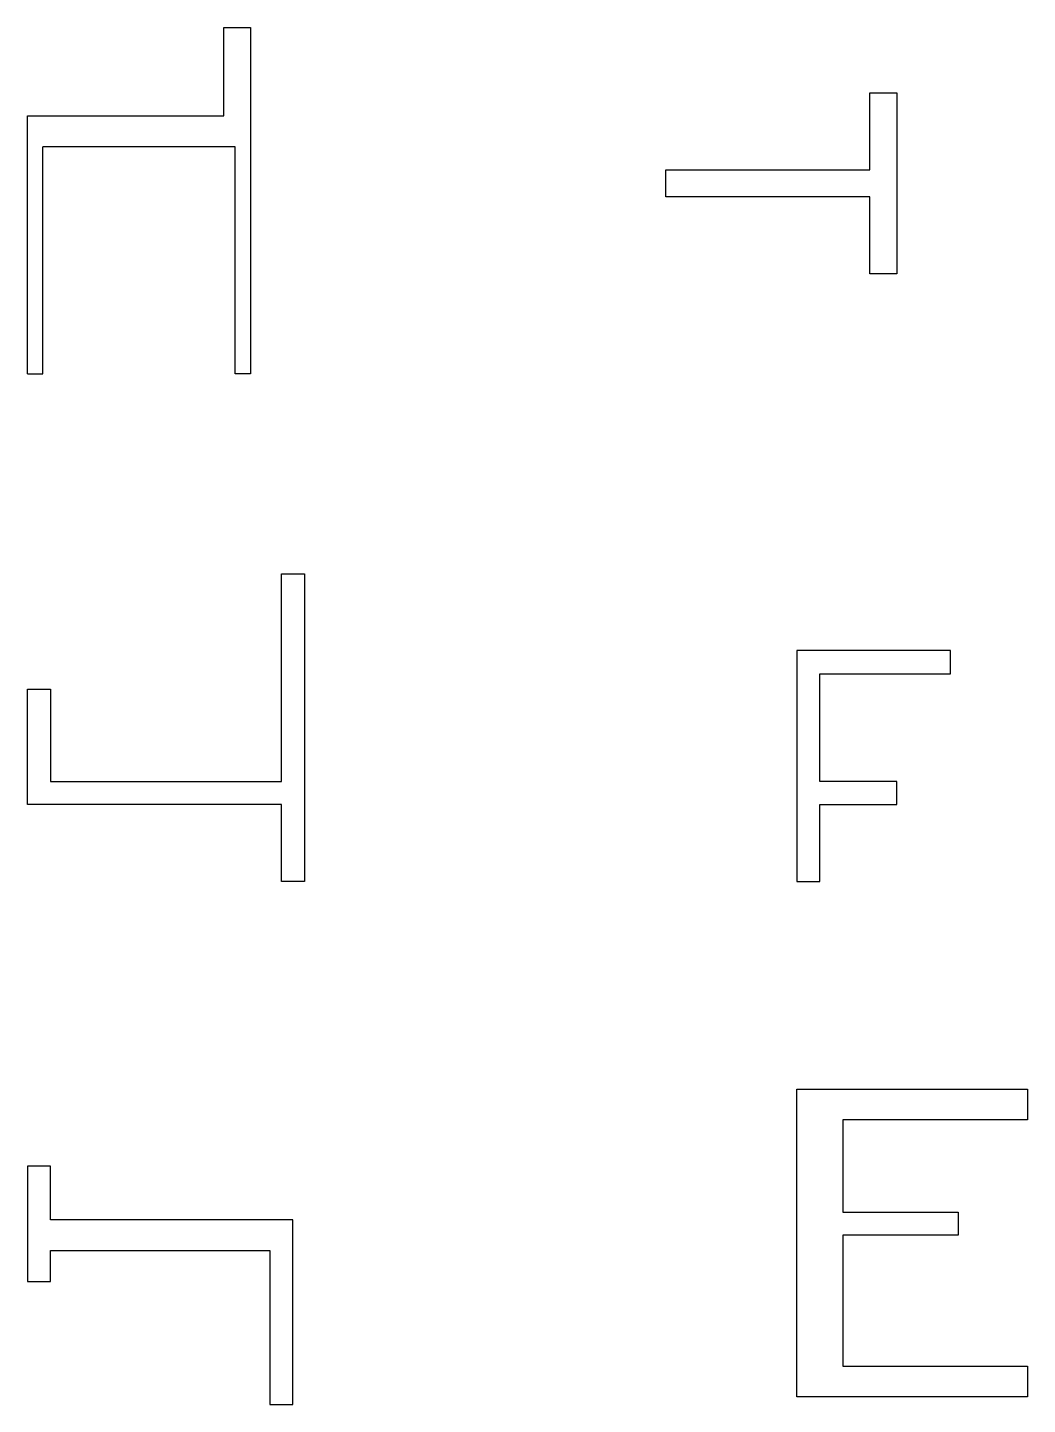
# Model space of a CAD drawing. Header units: millimetres. Extents: x 51 to 181, y 95 to 274.
import ezdxf

# ---------------------------------------------------------------- set-up
doc = ezdxf.new("R2010")
doc.units = ezdxf.units.MM

msp = doc.modelspace()

# ---------------------------------------------------------------- linework, layer by layer
for p, q in [((76.5, 262.5), (76.5, 274)), ((76.5, 274), (80, 274)), ((80, 274), (80, 229)), ((160.5, 255.5), (160.5, 265.5)), ((160.5, 265.5), (164, 265.5)), ((164, 265.5), (164, 242)), ((51, 229), (51, 262.5)), ((51, 262.5), (76.5, 262.5)), ((78, 258.5), (53, 258.5)), ((53, 229), (53, 258.5)), ((78, 229), (78, 258.5)), ((134, 252), (134, 255.5)), ((134, 255.5), (160.5, 255.5)), ((160.5, 252), (134, 252)), ((160.5, 242), (160.5, 252)), ((164, 242), (160.5, 242)), ((51, 229), (53, 229)), ((80, 229), (78, 229)), ((84, 176), (84, 203)), ((84, 203), (87, 203)), ((87, 203), (87, 163)), ((171, 193), (151, 193)), ((151, 193), (151, 163)), ((171, 190), (171, 193)), ((154, 176), (154, 190)), ((154, 190), (171, 190)), ((51, 173), (51, 188)), ((51, 188), (54, 188)), ((54, 188), (54, 176)), ((54, 176), (84, 176)), ((164, 176), (154, 176)), ((164, 173), (164, 176)), ((84, 173), (51, 173)), ((84, 163), (84, 173)), ((154, 163), (154, 173)), ((154, 173), (164, 173)), ((87, 163), (84, 163)), ((151, 163), (154, 163)), ((151, 96), (151, 136)), ((151, 136), (181, 136)), ((181, 136), (181, 132)), ((181, 132), (157, 132)), ((157, 132), (157, 120)), ((54, 126), (51, 126)), ((51, 126), (51, 111)), ((54, 119), (54, 126)), ((157, 120), (172, 120)), ((172, 120), (172, 117)), ((85.5, 119), (54, 119)), ((85.5, 95), (85.5, 119)), ((172, 117), (157, 117)), ((157, 117), (157, 100)), ((54, 111), (54, 115)), ((54, 115), (82.5, 115)), ((82.5, 115), (82.5, 95)), ((51, 111), (54, 111)), ((157, 100), (181, 100)), ((181, 100), (181, 96)), ((82.5, 95), (85.5, 95)), ((181, 96), (151, 96))]:
    msp.add_line(p, q)

doc.saveas('drawing.dxf')
